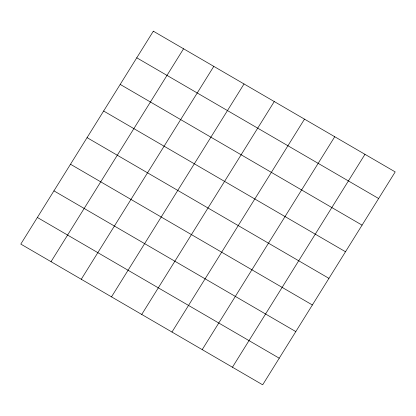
<?xml version="1.0" encoding="UTF-8"?>
<svg xmlns="http://www.w3.org/2000/svg" width="416" height="416" viewBox="0 0 416 416"><rect width="100%" height="100%" fill="white"/><g stroke="black" fill="none" stroke-linecap="round" stroke-linejoin="round"><path stroke-width="0.62" d="M51.033 261.674L183.56 48.776M81.266 279.266L213.798 66.368M111.504 296.858L244.031 83.959M141.736 314.449L274.264 101.551M171.969 332.041L304.496 119.142M202.202 349.632L334.734 136.734M232.44 367.224L364.967 154.326M136.76 57.798L378.633 198.526M120.198 84.412L362.066 225.139M103.631 111.025L345.504 251.753M87.064 137.639L328.936 278.361M70.496 164.247L312.369 304.975M53.934 190.861L295.802 331.588M37.367 217.474L279.24 358.202M153.327 31.19L20.8 244.088L262.673 384.81L395.2 171.912L153.327 31.19"/></g></svg>
